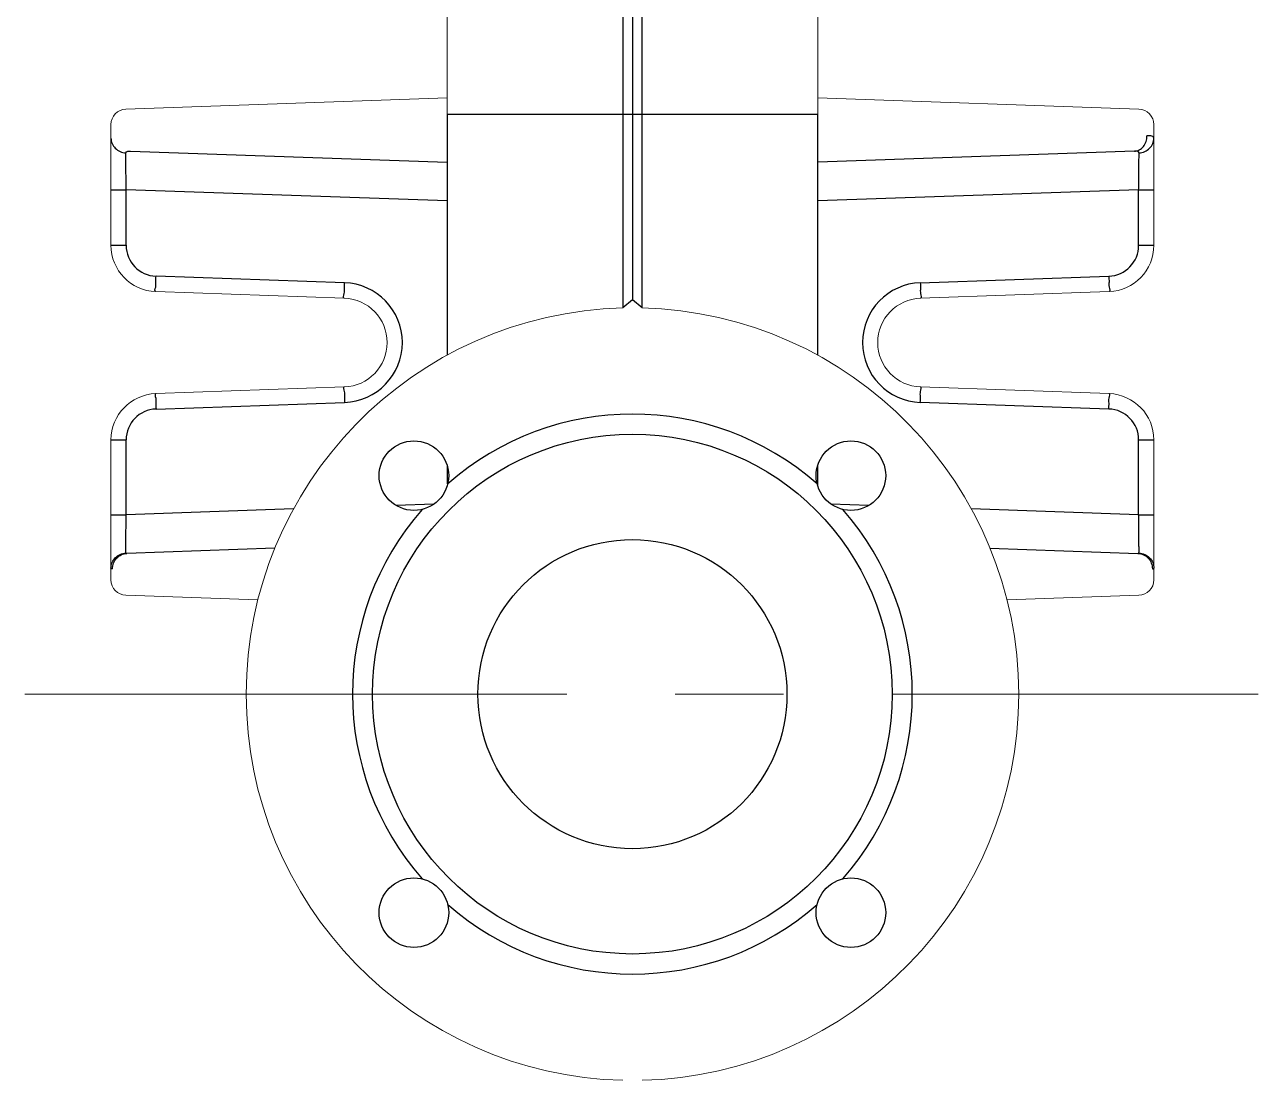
# Model space of a CAD drawing. Header units: millimetres. Extents: x 100 to 940, y 100 to 694.
# Drawn here: x 365.537 to 368.382, y 531.339 to 533.772 of the extents above; entities that cross this region are included whole.
import ezdxf

# ---------------------------------------------------------------- set-up
doc = ezdxf.new("R2010")
doc.units = ezdxf.units.MM
doc.linetypes.add('CENTER', pattern=[2, 1.25, -0.25, 0.25, -0.25])
doc.layers.add('CL', color=1, linetype='CENTER', lineweight=9)
doc.layers.add('OUTLINE', color=6, linetype='Continuous', lineweight=9)

msp = doc.modelspace()

# ---------------------------------------------------------------- linework, layer by layer
at = {"color": 7, "linetype": 'Continuous'}
for p, q in [((366.9383, 533.8766), (366.9383, 533.5649)), ((366.916, 533.8539), (366.916, 533.5649)), ((366.9605, 533.5649), (366.9605, 533.8539)), ((366.5109, 533.5649), (366.5109, 533.01)), ((366.916, 533.5649), (366.916, 533.1193)), ((366.9383, 533.5648), (366.9383, 533.138)), ((366.9605, 533.1193), (366.9605, 533.5649)), ((367.3656, 533.01), (367.3656, 533.5649)), ((365.7809, 533.4806), (366.5109, 533.4551)), ((368.0957, 533.4806), (367.3656, 533.4551)), ((366.9383, 533.138), (366.916, 533.1193)), ((366.9605, 533.1193), (366.9383, 533.138)), ((366.5109, 532.7565), (366.5109, 532.7138)), ((367.3656, 532.7088), (367.3656, 532.7565)), ((366.1139, 532.5653), (365.7725, 532.5534)), ((367.7626, 532.5653), (368.104, 532.5534))]:
    msp.add_line(p, q, dxfattribs=at)
at = {"color": 9, "linetype": 'Continuous'}
for p, q in [((366.916, 533.5649), (366.5109, 533.5649)), ((366.9383, 533.5649), (366.916, 533.5649)), ((366.9605, 533.5649), (366.9383, 533.5649)), ((367.3656, 533.5649), (366.9605, 533.5649)), ((365.7359, 533.3919), (365.7709, 533.3919)), ((366.5109, 533.366), (365.7709, 533.3919)), ((365.7709, 533.2637), (365.7709, 533.3919)), ((368.1056, 533.3919), (367.3656, 533.366)), ((368.1056, 533.3919), (368.1406, 533.3919)), ((368.1056, 533.2637), (368.1056, 533.3919)), ((365.7359, 533.2637), (365.7709, 533.2637)), ((368.1056, 533.2637), (368.1406, 533.2637)), ((366.2745, 533.1774), (365.8397, 533.1925)), ((367.602, 533.1774), (368.0368, 533.1925)), ((365.8397, 532.8862), (366.2745, 532.9014)), ((368.0368, 532.8862), (367.602, 532.9014)), ((365.7359, 532.815), (365.7709, 532.815)), ((365.7709, 532.6424), (365.7709, 532.815)), ((368.1056, 532.815), (368.1406, 532.815)), ((368.1056, 532.6424), (368.1056, 532.815)), ((366.4805, 532.6672), (366.3931, 532.6641)), ((367.4834, 532.6641), (367.3961, 532.6672)), ((365.7359, 532.6424), (365.7709, 532.6424)), ((366.157, 532.6559), (365.7709, 532.6424)), ((368.1056, 532.6424), (367.7196, 532.6559)), ((368.1056, 532.6424), (368.1406, 532.6424)), ((365.7702, 532.5599), (365.7702, 532.566)), ((368.1064, 532.5606), (368.1064, 532.5678))]:
    msp.add_line(p, q, dxfattribs=at)
for points in [[(365.7725, 532.5534), (365.7718, 532.5534), (365.7713, 532.5534), (365.7708, 532.5535), (365.7705, 532.5537), (365.7703, 532.5539), (365.7702, 532.5542)], [(368.104, 532.5534), (368.1047, 532.5534), (368.1053, 532.5534), (368.1057, 532.5535), (368.106, 532.5537), (368.1062, 532.5539), (368.1063, 532.5542)], [(365.7393, 532.5178), (365.7382, 532.5178), (365.7374, 532.5179), (365.7367, 532.518), (365.7363, 532.5183), (365.736, 532.5186), (365.7359, 532.519)], [(368.1372, 532.5178), (368.1383, 532.5178), (368.1391, 532.5179), (368.1398, 532.518), (368.1403, 532.5183), (368.1405, 532.5186), (368.1406, 532.519)]]:
    msp.add_lwpolyline(points, dxfattribs=at)
msp.add_circle((366.9383, 532.2289), 0.5991, dxfattribs=at)
at = {"color": 7, "linetype": 'Continuous'}
for centre, radius in [((366.4344, 532.7327), 0.0802), ((367.4421, 532.7327), 0.0802), ((366.9383, 532.2289), 0.3563), ((366.4344, 531.7251), 0.0802), ((367.4421, 531.7251), 0.0802)]:
    msp.add_circle(centre, radius, dxfattribs=at)
at = {"color": 9, "linetype": 'Continuous'}
for centre, radius, start, end in [((365.8422, 533.2637), 0.0713, 180.0001, 267.9998), ((368.0343, 533.2637), 0.0713, 272.0019, 359.9981), ((366.2697, 533.0394), 0.138, 272.0003, 87.9997), ((367.6069, 533.0394), 0.138, 92.0001, 267.9999), ((365.8422, 532.815), 0.0713, 92.0002, 179.9998), ((366.9383, 532.2289), 0.6454, 48.7033, 131.2967), ((368.0343, 532.815), 0.0713, 0.0019, 87.9981), ((366.9383, 532.2289), 0.6454, 138.7033, 221.2967), ((366.9383, 532.2289), 0.6454, 318.7033, 41.2967), ((366.9383, 532.2289), 0.6454, 228.7033, 311.2967)]:
    msp.add_arc(centre, radius, start, end, dxfattribs=at)
for points, start_tangent, end_tangent in [([(365.7359, 533.5109), (365.7385, 533.4982), (365.7459, 533.4873), (365.757, 533.4799), (365.7702, 533.4769)], (-0.000066, -1), (0.999321, -0.036832)), ([(368.0957, 533.4806), (368.107, 533.4836), (368.1164, 533.4914), (368.1227, 533.5028), (368.1248, 533.5162)], (0.999391, 0.034901), (-0.009577, 0.999954)), ([(368.1064, 533.4769), (368.1196, 533.4799), (368.1306, 533.4873), (368.138, 533.4982), (368.1406, 533.5109)], (0.999321, 0.036834), (-0.000068, 1)), ([(368.1406, 533.5109), (368.1337, 533.5158), (368.1248, 533.5162)], (-0.000007, 1), (-0.999732, -0.023154)), ([(365.7709, 533.3919), (365.7708, 533.4033), (365.7706, 533.4156), (365.7705, 533.4287), (365.7703, 533.4423), (365.7702, 533.4559), (365.7702, 533.468), (365.7702, 533.4769)], (-0.013941, 0.999903), (0.008422, 0.999965)), ([(365.7702, 533.4769), (365.7749, 533.4804), (365.7809, 533.4806)], (0.00829, 0.999966), (0.999394, -0.034806)), ([(368.1064, 533.4769), (368.1017, 533.4804), (368.0957, 533.4806)], (-0.008568, 0.999963), (-0.999394, -0.034822)), ([(368.1056, 533.3919), (368.1058, 533.4035), (368.1059, 533.416), (368.1061, 533.4291), (368.1062, 533.4428), (368.1063, 533.4562), (368.1064, 533.4682), (368.1064, 533.4769)], (0.013937, 0.999903), (-0.008385, 0.999965)), ([(365.8391, 533.1569), (365.839, 533.1674), (365.8393, 533.1789), (365.8397, 533.1925)], (-0.999391, 0.034899), (0.034889, 0.999391)), ([(366.2739, 533.1418), (366.2738, 533.1522), (366.2741, 533.1637), (366.2745, 533.1774)], (-0.999391, 0.034899), (0.034889, 0.999391)), ([(367.602, 533.1774), (367.6025, 533.1637), (367.6027, 533.1522), (367.6027, 533.1418)], (0.034889, -0.999391), (-0.999391, -0.034899)), ([(368.0368, 533.1925), (368.0373, 533.1789), (368.0375, 533.1674), (368.0375, 533.1569)], (0.034889, -0.999391), (-0.999391, -0.034899)), ([(365.8391, 532.9218), (365.839, 532.9114), (365.8393, 532.8999), (365.8397, 532.8862)], (-0.999391, -0.034899), (0.034889, -0.999391)), ([(366.2739, 532.937), (366.2738, 532.9266), (366.2741, 532.9151), (366.2745, 532.9014)], (-0.999391, -0.034899), (0.034889, -0.999391)), ([(367.602, 532.9014), (367.6025, 532.9151), (367.6027, 532.9266), (367.6027, 532.937)], (0.034889, 0.999391), (-0.999391, 0.034899)), ([(368.0368, 532.8862), (368.0373, 532.8999), (368.0375, 532.9114), (368.0375, 532.9218)], (0.034889, 0.999391), (-0.999391, 0.034899)), ([(365.7702, 532.566), (365.7702, 532.5696), (365.7702, 532.5818), (365.7704, 532.5947), (365.7705, 532.6076), (365.7706, 532.6199), (365.7708, 532.6315), (365.7709, 532.6424)], (0.001543, 0.999999), (0.013933, 0.999903)), ([(368.1064, 532.5678), (368.1063, 532.5721), (368.1062, 532.5863), (368.1061, 532.6013), (368.1059, 532.6159), (368.1058, 532.6296), (368.1056, 532.6424)], (-0.002348, 0.999997), (-0.013932, 0.999903)), ([(365.7359, 532.519), (365.7385, 532.5321), (365.7459, 532.5434), (365.757, 532.5511), (365.7702, 532.5542)], (-0.000093, 1), (0.999328, 0.036649)), ([(365.7393, 532.5178), (365.7418, 532.5311), (365.7489, 532.5425), (365.7597, 532.5503), (365.7725, 532.5534)], (-0.002211, 0.999998), (0.99939, 0.034922)), ([(365.7702, 532.5542), (365.7702, 532.5599)], (-0.034639, 0.9994), (-0.000161, 1)), ([(368.104, 532.5534), (368.1168, 532.5503), (368.1276, 532.5425), (368.1348, 532.5311), (368.1372, 532.5178)], (0.999391, -0.0349), (-0.002169, -0.999998)), ([(368.1063, 532.5542), (368.1064, 532.5606)], (0.034742, 0.999396), (-0.00123, 0.999999)), ([(368.1063, 532.5542), (368.1195, 532.5511), (368.1306, 532.5434), (368.138, 532.5321), (368.1406, 532.519)], (0.999328, -0.036651), (-0.000147, -1))]:
    msp.add_spline(points, degree=3, dxfattribs=dict(at, start_tangent=start_tangent, end_tangent=end_tangent))
at = {"layer": 'CL'}
msp.add_line((365.5369, 532.2289), (368.3815, 532.2289), dxfattribs=at)
at = {"layer": 'OUTLINE'}
for p, q in [((366.511, 533.899), (366.511, 533.5649)), ((367.3656, 533.5649), (367.3656, 533.899)), ((366.511, 533.6034), (365.7703, 533.5775)), ((368.1062, 533.5775), (367.3656, 533.6034)), ((365.7359, 533.2637), (365.7359, 533.5419)), ((368.1406, 533.2637), (368.1406, 533.5419)), ((366.2739, 533.1418), (365.8391, 533.1569)), ((367.6027, 533.1418), (368.0375, 533.1569)), ((365.8391, 532.9218), (366.2739, 532.937)), ((368.0375, 532.9218), (367.6027, 532.937)), ((365.7359, 532.4923), (365.7359, 532.815)), ((368.1406, 532.4923), (368.1406, 532.815)), ((365.7703, 532.4567), (366.0748, 532.4461)), ((368.1062, 532.4567), (367.8017, 532.4461))]:
    msp.add_line(p, q, dxfattribs=at)
for centre, radius, start, end in [((365.7715, 533.5419), 0.0356, 92, 180), ((368.105, 533.5419), 0.0356, 0, 88), ((365.8428, 533.2637), 0.1069, 180, 268), ((368.0337, 533.2637), 0.1069, 272, 0), ((366.2703, 533.0394), 0.1024, 272, 88), ((367.6062, 533.0394), 0.1024, 92, 268), ((366.9383, 532.2289), 0.8906, 91.4325, 268.5675), ((366.9383, 532.2289), 0.8906, 271.4325, 88.5675), ((365.8428, 532.815), 0.1069, 92, 180), ((368.0337, 532.815), 0.1069, 0, 88), ((365.7715, 532.4923), 0.0356, 179.9998, 267.9947), ((368.105, 532.4923), 0.0356, 272, 0)]:
    msp.add_arc(centre, radius, start, end, dxfattribs=at)

doc.saveas('drawing.dxf')
